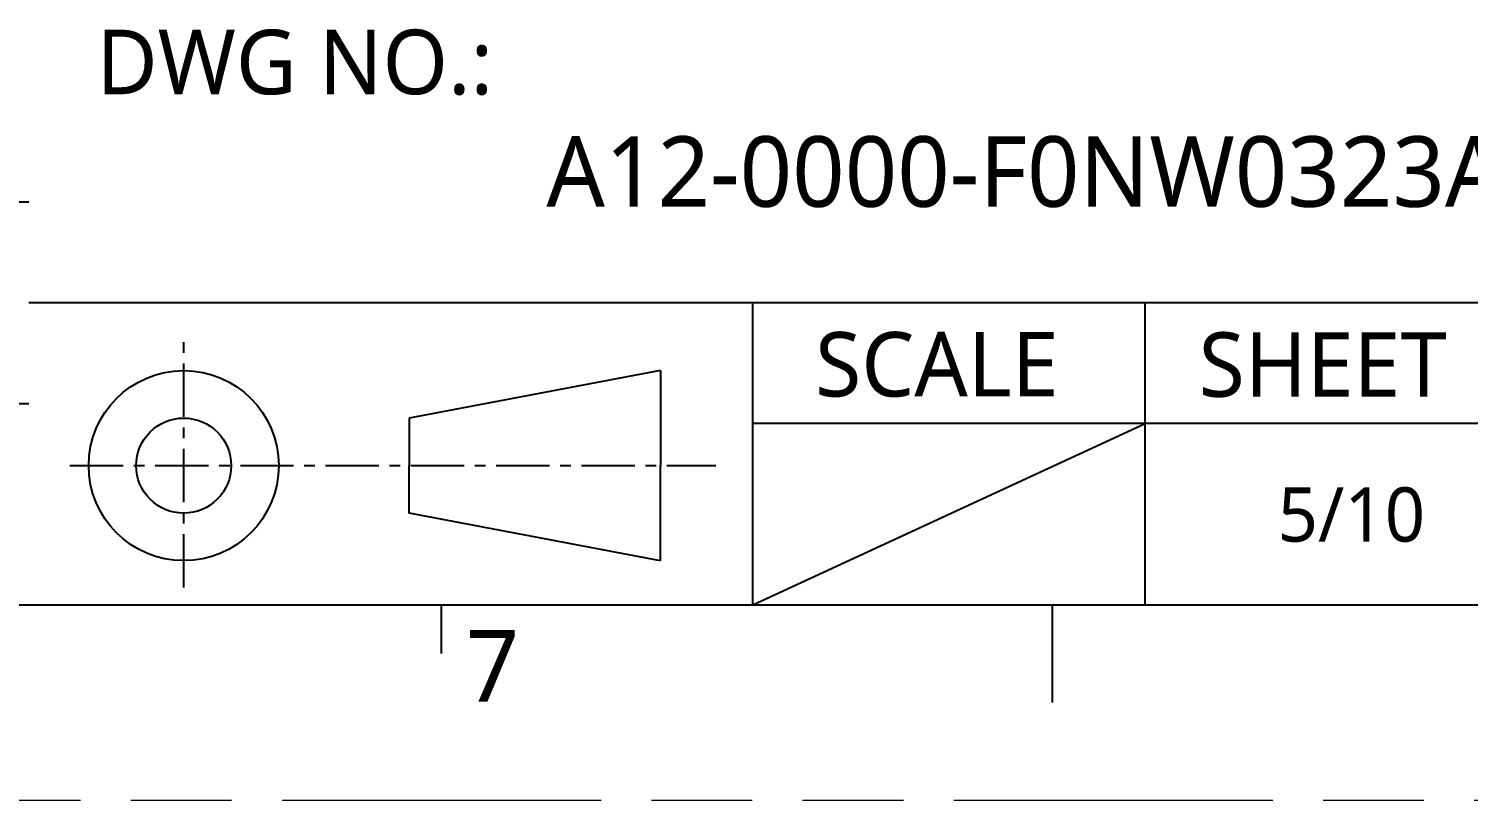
# Model space of a CAD drawing. Extents: x 388 to 686, y 182 to 393.
# Drawn here: x 620.25 to 663.11, y 182.32 to 205.28 of the extents above; entities that cross this region are included whole.
import ezdxf

# ---------------------------------------------------------------- set-up
doc = ezdxf.new("R2010")
doc.units = 0
doc.linetypes.add('CENTER', pattern=[50.8, 31.75, -6.35, 6.35, -6.35])
doc.linetypes.add('PHANTOM', pattern=[29.5, 9.5, -1.5, 3, -1.5, 3, -1.5, 9.5])
doc.layers.get('0').update_dxf_attribs({"color": 9})
doc.layers.add('0PAPERF', color=2, linetype='PHANTOM', lineweight=5, plot=False)
doc.layers.add('DIM', color=3, linetype='Continuous', lineweight=5)
doc.styles.get("Standard").update_dxf_attribs({"font": 'txt.shx'})

msp = doc.modelspace()

# ---------------------------------------------------------------- linework, layer by layer
at = {"color": 0}
for p, q in [((620.251, 200.116), (553.782, 200.116)), ((676.84, 197.122), (620.251, 197.122)), ((641.809, 188.14), (641.809, 197.122)), ((653.486, 188.14), (653.486, 197.122)), ((639.06, 195.108), (631.574, 193.693)), ((639.06, 195.108), (639.06, 192.279)), ((576.238, 194.127), (620.251, 194.127)), ((631.574, 193.693), (631.574, 192.279)), ((676.84, 193.529), (641.809, 193.529)), ((641.809, 188.14), (653.486, 193.529)), ((631.574, 190.864), (631.574, 192.279)), ((639.06, 189.449), (639.06, 192.279)), ((639.06, 189.449), (631.574, 190.864))]:
    msp.add_line(p, q, dxfattribs=at)
at = {"color": 0, "linetype": 'CENTER', "ltscale": 0.05}
for p, q in [((624.863, 188.655), (624.863, 196.186)), ((621.469, 192.279), (640.708, 192.279))]:
    msp.add_line(p, q, dxfattribs=at)
for p, q in [((396.155, 188.139), (676.899, 188.139)), ((632.533, 188.139), (632.533, 186.684)), ((650.716, 188.139), (650.716, 185.23))]:
    msp.add_line(p, q)
at = {"color": 0}
for radius in [2.829, 1.415]:
    msp.add_circle((624.863, 192.279), radius, dxfattribs=at)
at = {"layer": '0PAPERF'}
msp.add_line((387.79, 182.32), (686.066, 182.32), dxfattribs=at)

# ---------------------------------------------------------------- texts
at = {"color": 0}
for s, insert, char_height, width, attachment_point in [('{\\fMicrosoft JhengHei|b0|i0|c136|p0;DWG NO.:}', (622.265, 205.251), 1.91883, 15.34579, 1), ('{\\fMicrosoft JhengHei|b0|i0|c136|p18;A12-0000-\\fMicrosoft JhengHei|b0|i0|c136|p18;F0NW0323A00}', (651.475, 201.017), 2.09939, 35.45353, 5), ('{\\fMicrosoft JhengHei|b0|i0|c136|p0;\\H1.244111x;SCALE} ', (643.664, 196.255), 1.54233, 8.92093, 1), ('{\\fMicrosoft JhengHei|b0|i0|c136|p0;SHEET}', (655.084, 196.246), 1.91883, 9.77074, 1)]:
    msp.add_mtext(s, dxfattribs=dict(at, insert=insert, char_height=char_height, width=width, attachment_point=attachment_point))
at = {"insert": (657.434, 191.632), "char_height": 1.61508, "width": 8.5263, "attachment_point": 1}
msp.add_mtext('{\\fMicrosoft JhengHei|b0|i0|c136|p0;5/10}', dxfattribs=at)
at = {"layer": 'DIM', "insert": (633.26, 187.39), "char_height": 2.13417, "width": 1.29935, "attachment_point": 1}
msp.add_mtext('{\\fMicrosoft JhengHei|b0|i0|c136|p0;\\C0;7}', dxfattribs=at)

doc.saveas('drawing.dxf')
